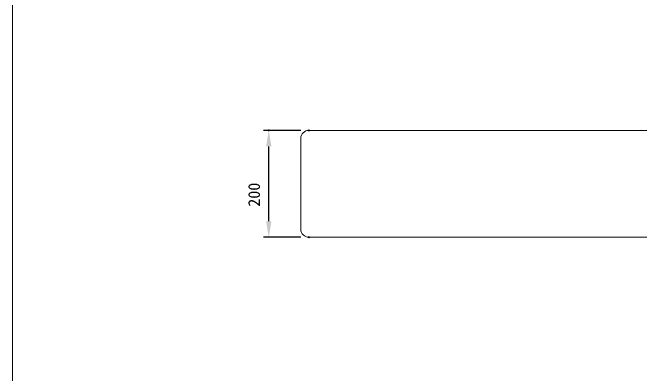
# Model space of a CAD drawing. Units: millimetres on the paper. Extents: x -203 to 203, y -143 to 143.
# Drawn here: x -198 to -80.6, y -70.5 to -3 of the extents above; entities that cross this region are included whole.
import ezdxf
from ezdxf.enums import TextEntityAlignment as Align

# ---------------------------------------------------------------- set-up
doc = ezdxf.new("R2010")
doc.units = ezdxf.units.MM
doc.header["$PDMODE"] = 32
doc.header["$PDSIZE"] = 0.2
for name, color, linetype, lineweight in [('0-1_DIMENSION_LINES$03_LINES', 7, 'Continuous', 18), ('0-2_DIMENSION_LINES$02_DIMENSI', 7, 'Continuous', 25), ('0-6_図面_FORMAT$01_WAKU$OUT_LINE', 6, 'Continuous', 18)]:
    doc.layers.add(name, color=color, linetype=linetype, lineweight=lineweight)
doc.layers.add('0-3_DEFPOINTS', color=7, linetype='Continuous')
doc.styles.add('ＭＳ ゴシック', font='')
doc.styles.get('ＭＳ ゴシック').set_extended_font_data('MS Gothic')

# ---------------------------------------------------------------- blocks, each defined once
blk = doc.blocks.new('D11')
at = {"layer": '0-2_DIMENSION_LINES$02_DIMENSI'}
for p, q in [((1296, 425), (1289, 425)), ((1290, 408), (1290, 422)), ((1296, 405), (1289, 405))]:
    blk.add_line(p, q, dxfattribs=at)
for points in [[(1290.5, 422), (1289.5, 422), (1290, 425)], [(1289.5, 408), (1290.5, 408), (1290, 405)]]:
    blk.add_solid(points, dxfattribs=at)
at = {"layer": '0-3_DEFPOINTS'}
for p in [(1290, 425), (1297.5, 425), (1297.5, 405)]:
    blk.add_point(p, dxfattribs=at)
at = {"layer": '0-2_DIMENSION_LINES$02_DIMENSI', "style": 'ＭＳ ゴシック'}
blk.add_text('200', height=2.199, rotation=90, dxfattribs=at).set_placement((1289, 410.714), align=Align.BOTTOM_LEFT)

msp = doc.modelspace()

# ---------------------------------------------------------------- linework, layer by layer
at = {"layer": '0-1_DIMENSION_LINES$03_LINES'}
for p, q in [((-55.5, -25), (-142.5, -25)), ((-144, -26.5), (-144, -43.5)), ((-142.5, -45), (-55.5, -45))]:
    msp.add_line(p, q, dxfattribs=at)
for centre, start, end in [((-142.5, -26.5), 90, 180), ((-142.5, -43.5), 180, 270)]:
    msp.add_arc(centre, 1.5, start, end, dxfattribs=at)
at = {"layer": '0-6_図面_FORMAT$01_WAKU$OUT_LINE'}
msp.add_lwpolyline([(-198, -138), (198, -138), (198, 138), (-198, 138)], close=True, dxfattribs=at)

# ---------------------------------------------------------------- block references
at = {"layer": '0-2_DIMENSION_LINES$02_DIMENSI'}
msp.add_blockref('D11', (-1440, -450), dxfattribs=at)

doc.saveas('drawing.dxf')
